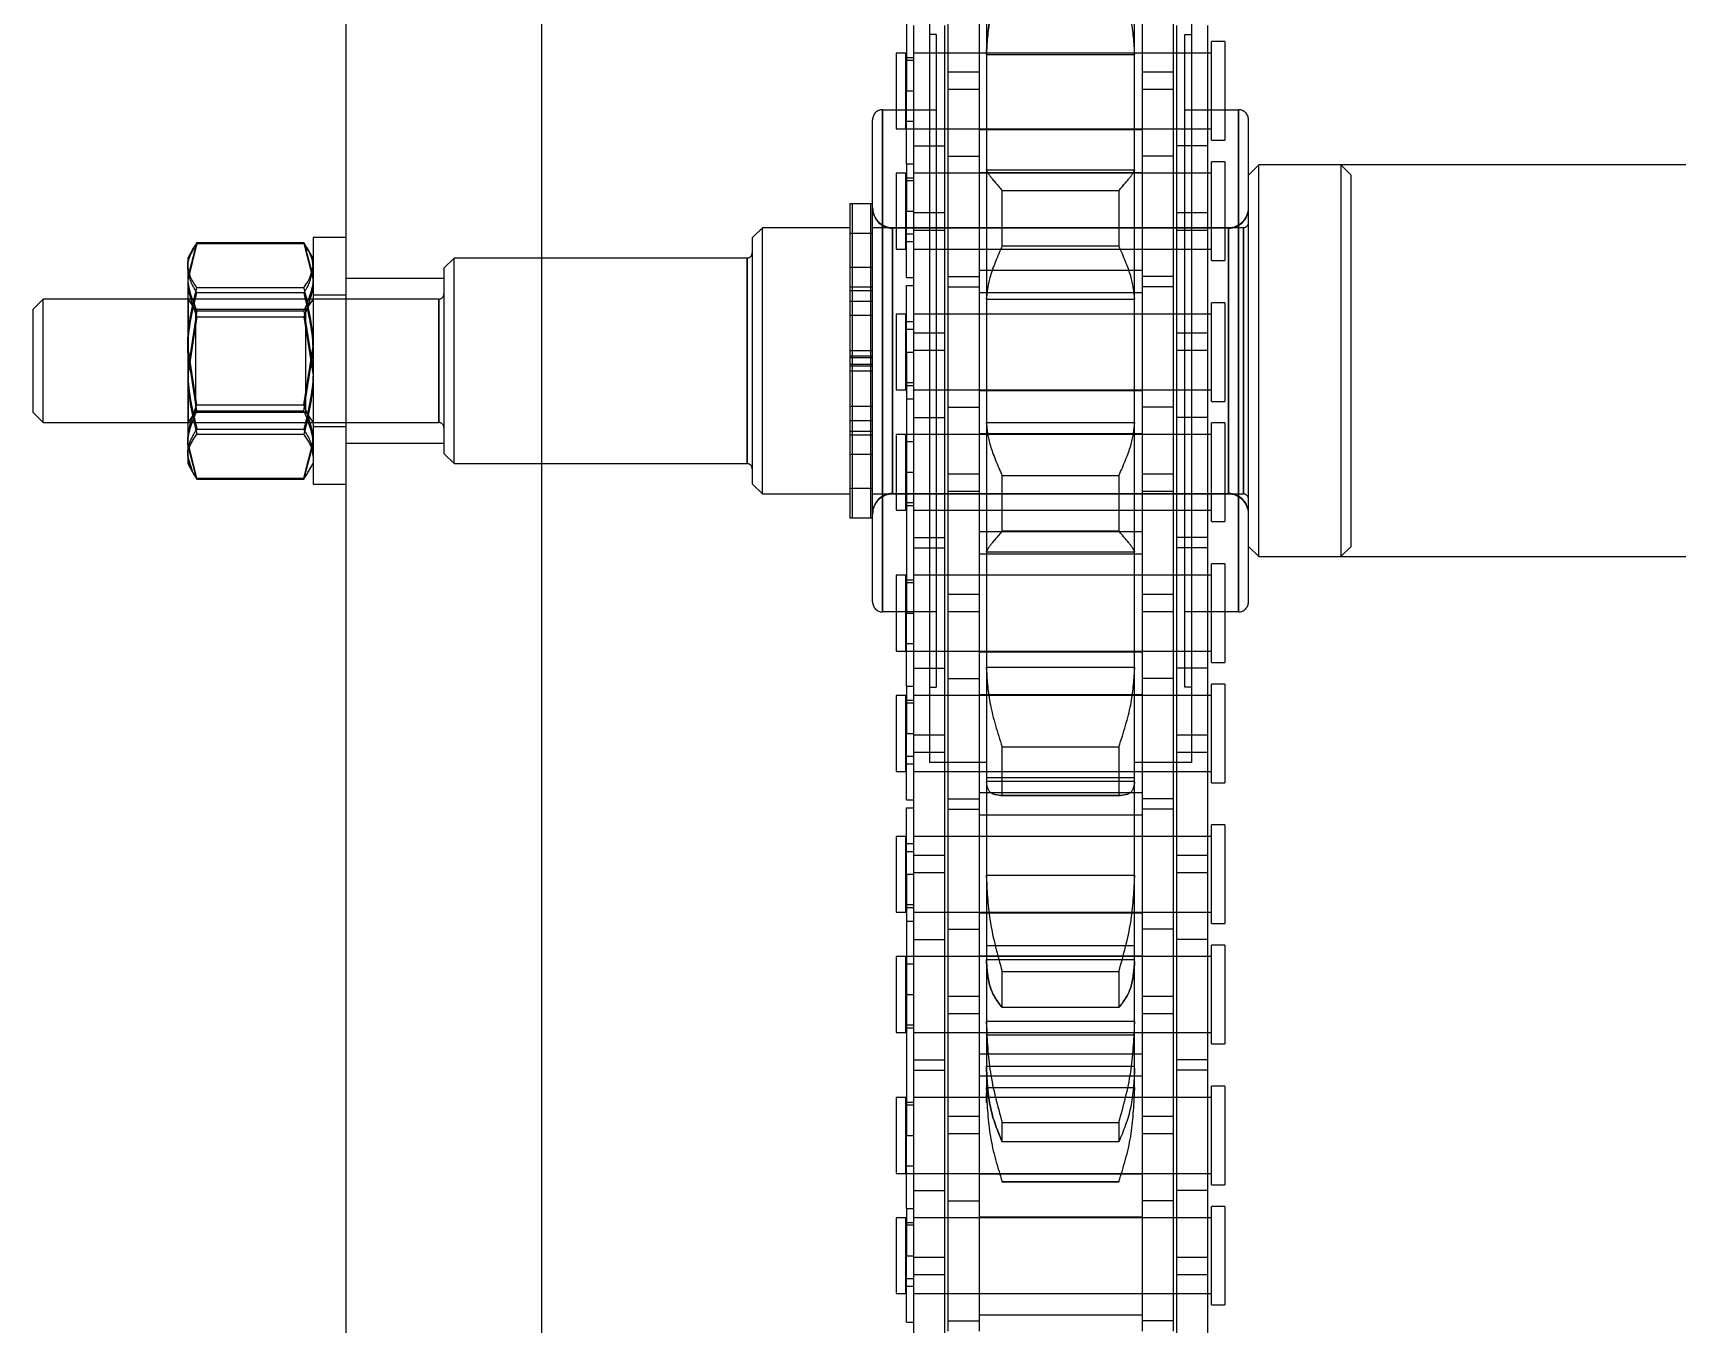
# Model space of a CAD drawing. Header units: metres. Extents: x 0 to 63075, y 0 to 44550.
# Drawn here: x 13942.1 to 14022.1, y 26055.2 to 26118 of the extents above; entities that cross this region are included whole.
import ezdxf

# ---------------------------------------------------------------- set-up
doc = ezdxf.new("R2010")
doc.units = ezdxf.units.M
doc.header["$LTSCALE"] = 75
doc.linetypes.add('HIDDEN2', pattern=[4.7625, 3.175, -1.5875])
for name, color, linetype in [('SDM', 7, 'Continuous'), ('SL4', 4, 'Continuous'), ('ST1', 7, 'HIDDEN2')]:
    doc.layers.add(name, color=color, linetype=linetype)

# ---------------------------------------------------------------- blocks, each defined once
blk = doc.blocks.new('A$Ca53c419a')
at = {"layer": 'SL4'}
for p, q in [((1669.75, 511), (1669.25, 510.5)), ((1669.25, 510.5), (1669.25, 503.465)), ((1669.25, 510.5), (1675.25, 510.5)), ((1674.75, 511), (1669.75, 511)), ((1675.25, 510.5), (1674.75, 511)), ((1675.25, 503.465), (1675.25, 510.5)), ((1666.536, 503.018), (1668.321, 503.465)), ((1667.25, 503.465), (1666.865, 503.243)), ((1668.321, 503.465), (1667.25, 503.465)), ((1672.964, 503.465), (1668.321, 503.465)), ((1670.107, 503.018), (1672.964, 503.465)), ((1676.893, 503.465), (1672.964, 503.465)), ((1677.25, 503.465), (1676.893, 503.465)), ((1677.635, 503.243), (1677.25, 503.465)), ((1666.499, 503.018), (1666.499, 497.812)), ((1666.536, 503.018), (1666.536, 497.812)), ((1670.107, 503.018), (1670.107, 497.812)), ((1675.821, 503.018), (1675.821, 497.812)), ((1677.964, 503.018), (1677.964, 497.812)), ((1678.001, 503.018), (1678.001, 497.812)), ((1666.536, 497.812), (1668.321, 497.365)), ((1670.107, 497.812), (1672.964, 497.365)), ((1677.619, 497.63), (1677.964, 497.812)), ((1666.25, 497.365), (1666.25, 495.765)), ((1678.25, 497.365), (1666.25, 497.365)), ((1666.865, 497.587), (1667.25, 497.365)), ((1677.25, 497.365), (1677.635, 497.587)), ((1678.25, 495.765), (1678.25, 497.365)), ((2334.737, 495.765), (1009.762, 495.765)), ((1009.762, 486.24), (2334.737, 486.24))]:
    blk.add_line(p, q, dxfattribs=at)
for points, knots in [([(1666.536, 503.018), (1666.625, 503.095), (1666.738, 503.191), (1666.855, 503.224), (1666.879, 503.231)], [0, 0, 0, 0, 0.793753, 1, 1, 1, 1]), ([(1668.321, 503.465), (1668.364, 503.465), (1668.967, 503.458), (1669.558, 503.23), (1670.107, 503.018)], [0, 0, 0, 0, 0.070201, 1, 1, 1, 1]), ([(1672.964, 503.465), (1673.032, 503.465), (1673.997, 503.458), (1674.942, 503.23), (1675.821, 503.018)], [0, 0, 0, 0, 0.070201, 1, 1, 1, 1]), ([(1675.821, 503.018), (1675.911, 503.086), (1676.261, 503.348), (1676.623, 503.415), (1676.893, 503.465)], [0, 0, 0, 0, 0.2575513, 1, 1, 1, 1]), ([(1676.893, 503.465), (1676.99, 503.458), (1677.353, 503.434), (1677.706, 503.194), (1677.964, 503.018)], [0, 0, 0, 0, 0.268634, 1, 1, 1, 1]), ([(1666.536, 497.812), (1666.625, 497.735), (1666.738, 497.639), (1666.855, 497.606), (1666.879, 497.599)], [0, 0, 0, 0, 0.793753, 1, 1, 1, 1]), ([(1668.321, 497.365), (1668.364, 497.365), (1668.967, 497.372), (1669.558, 497.6), (1670.107, 497.812)], [0, 0, 0, 0, 0.070201, 1, 1, 1, 1]), ([(1672.964, 497.365), (1673.032, 497.365), (1673.997, 497.372), (1674.942, 497.6), (1675.821, 497.812)], [0, 0, 0, 0, 0.070201, 1, 1, 1, 1]), ([(1675.821, 497.812), (1675.911, 497.744), (1676.261, 497.482), (1676.623, 497.415), (1676.893, 497.365)], [0, 0, 0, 0, 0.257551, 1, 1, 1, 1])]:
    blk.add_open_spline(points, degree=3, knots=knots, dxfattribs=at)
at = {"layer": 'ST1'}
for p, q in [((1666.499, 503.018), (1668.159, 503.465)), ((1666.865, 503.243), (1666.737, 503.169)), ((1666.879, 503.231), (1667.607, 503.465)), ((1669.25, 503.465), (1669.25, 491.25)), ((1669.25, 503.465), (1669.25, 503.44)), ((1675.25, 503.44), (1669.25, 503.44)), ((1669.25, 503.44), (1669.75, 503.089)), ((1669.818, 503.018), (1672.694, 503.465)), ((1674.393, 503.018), (1671.536, 503.465)), ((1674.682, 503.018), (1671.806, 503.465)), ((1674.75, 503.089), (1675.25, 503.44)), ((1675.25, 491.25), (1675.25, 503.465)), ((1675.25, 503.44), (1675.25, 503.465)), ((1677.964, 503.018), (1676.179, 503.465)), ((1678.001, 503.018), (1676.341, 503.465)), ((1677.763, 503.169), (1677.635, 503.243)), ((1668.679, 503.018), (1668.679, 497.812)), ((1668.931, 503.018), (1668.931, 497.812)), ((1674.75, 503.089), (1669.75, 503.089)), ((1669.75, 503.089), (1669.75, 497.715)), ((1669.818, 503.018), (1669.818, 497.812)), ((1674.393, 503.018), (1674.393, 497.812)), ((1674.682, 503.018), (1674.682, 497.812)), ((1674.75, 497.715), (1674.75, 503.089)), ((1675.569, 503.018), (1675.569, 497.812)), ((1666.499, 497.812), (1668.159, 497.365)), ((1666.499, 497.812), (1666.757, 497.653)), ((1666.737, 497.661), (1666.865, 497.587)), ((1669.75, 497.715), (1669.25, 497.365)), ((1669.75, 497.715), (1674.75, 497.715)), ((1669.818, 497.812), (1672.694, 497.365)), ((1674.393, 497.812), (1671.536, 497.365)), ((1674.682, 497.812), (1671.806, 497.365)), ((1675.25, 497.365), (1674.75, 497.715)), ((1677.964, 497.812), (1676.179, 497.365)), ((1678.001, 497.812), (1676.341, 497.365)), ((1677.635, 497.587), (1677.763, 497.661)), ((1669.05, 497.365), (1669.05, 495.765)), ((1675.45, 495.765), (1675.45, 497.365)), ((1668.25, 495.765), (1668.25, 491.003)), ((1676.25, 491.003), (1676.25, 495.765)), ((1675.25, 491.25), (1669.25, 491.25)), ((1669.25, 491.25), (1675.25, 491.25)), ((2334.737, 491.003), (1009.762, 491.003)), ((1667.75, 491), (1667.25, 490.5)), ((1667.25, 490.5), (1677.25, 490.5)), ((1667.25, 490.5), (1667.25, 476.25)), ((1676.75, 491), (1667.75, 491)), ((1677.25, 490.5), (1676.75, 491)), ((1677.25, 476.25), (1677.25, 490.5)), ((1009.762, 486.24), (2334.737, 486.24)), ((1666.275, 476), (1665.775, 475.5)), ((1678.225, 476), (1666.275, 476)), ((1667.25, 476.25), (1677.203, 476.25)), ((1677.25, 476.25), (1667.297, 476.25)), ((1678.725, 475.5), (1678.225, 476)), ((1665.775, 475.5), (1678.725, 475.5)), ((1665.775, 475.5), (1665.775, 471.245)), ((1678.725, 471.245), (1678.725, 475.5)), ((1679.893, 471.245), (1664.607, 471.245)), ((1664.607, 471.245), (1664.607, 470.245)), ((1666.05, 471.245), (1666.05, 470.145)), ((1666.05, 471.245), (1666.05, 470.245)), ((1667.703, 471.245), (1667.703, 470.245)), ((1668.654, 471.245), (1668.654, 470.245)), ((1668.829, 471.245), (1668.829, 470.245)), ((1669.346, 471.245), (1669.346, 470.245)), ((1670.05, 471.245), (1670.05, 470.245)), ((1671.75, 470.245), (1671.75, 471.245)), ((1672, 471.245), (1672, 470.245)), ((1672.089, 471.245), (1672.089, 470.245)), ((1672.411, 471.245), (1672.411, 470.245)), ((1672.5, 471.245), (1672.5, 470.245)), ((1672.75, 471.245), (1672.75, 470.245)), ((1674.45, 470.245), (1674.45, 471.245)), ((1675.154, 471.245), (1675.154, 470.245)), ((1675.671, 471.245), (1675.671, 470.245)), ((1675.846, 471.245), (1675.846, 470.245)), ((1676.797, 471.245), (1676.797, 470.245)), ((1678.45, 470.145), (1678.45, 471.245)), ((1678.45, 470.245), (1678.45, 471.245)), ((1679.893, 470.245), (1679.893, 471.245)), ((1679.893, 471.145), (1664.607, 471.145)), ((1667.703, 471.145), (1667.703, 470.145)), ((1668.654, 471.145), (1668.654, 470.145)), ((1668.829, 471.145), (1668.829, 470.145)), ((1669.346, 471.145), (1669.346, 470.145)), ((1675.154, 471.145), (1675.154, 470.145)), ((1675.671, 471.145), (1675.671, 470.145)), ((1675.846, 471.145), (1675.846, 470.145)), ((1676.797, 471.145), (1676.797, 470.145)), ((1660.035, 469.656), (1684.465, 469.656)), ((1660.035, 467.056), (1660.035, 469.656)), ((1684.465, 469.656), (1660.035, 469.656)), ((1660.035, 469.656), (1684.465, 469.656)), ((1684.465, 469.656), (1660.035, 469.656)), ((1660.524, 470.145), (1683.976, 470.145)), ((1679.893, 470.245), (1664.607, 470.245)), ((1664.607, 470.245), (1664.607, 470.145)), ((1665.775, 470.145), (1665.775, 452.105)), ((1670.05, 470.245), (1670.05, 470.145)), ((1671.75, 470.145), (1671.75, 470.245)), ((1672, 470.245), (1672, 470.145)), ((1672.089, 470.245), (1672.089, 470.145)), ((1672.411, 470.245), (1672.411, 470.145)), ((1672.5, 470.245), (1672.5, 470.145)), ((1672.75, 470.245), (1672.75, 470.145)), ((1674.45, 470.145), (1674.45, 470.245)), ((1678.725, 452.105), (1678.725, 470.145)), ((1679.893, 470.145), (1679.893, 470.245)), ((1684.465, 469.656), (1684.465, 467.056)), ((1630.573, 469), (1626.883, 469)), ((1626.883, 469), (1626.883, 468.526)), ((1630.573, 468.526), (1630.573, 469)), ((1636.421, 469), (1632.731, 469)), ((1632.731, 469), (1632.731, 468.526)), ((1636.421, 468.526), (1636.421, 469)), ((1643.273, 469), (1639.583, 469)), ((1639.583, 469), (1639.583, 468.526)), ((1643.273, 468.526), (1643.273, 469)), ((1649.121, 469), (1645.431, 469)), ((1645.431, 469), (1645.431, 468.526)), ((1649.121, 468.526), (1649.121, 469)), ((1655.973, 469), (1652.283, 469)), ((1652.283, 469), (1652.283, 468.526)), ((1655.973, 468.526), (1655.973, 469)), ((1661.821, 469), (1658.131, 469)), ((1658.131, 469), (1658.131, 468.526)), ((1661.821, 468.526), (1661.821, 469)), ((1668.673, 469), (1664.983, 469)), ((1664.983, 469), (1664.983, 468.526)), ((1665.775, 469.168), (1665.775, 452.832)), ((1678.7, 469.168), (1665.8, 469.168)), ((1665.8, 469.168), (1665.8, 452.832)), ((1665.8, 469.168), (1678.7, 469.168)), ((1678.7, 469.168), (1665.8, 469.168)), ((1665.8, 469.168), (1678.7, 469.168)), ((1668.673, 468.526), (1668.673, 469)), ((1674.521, 469), (1670.831, 469)), ((1670.831, 469), (1670.831, 468.526)), ((1674.521, 468.526), (1674.521, 469)), ((1681.373, 469), (1677.683, 469)), ((1677.683, 469), (1677.683, 468.526)), ((1678.7, 452.832), (1678.7, 469.168)), ((1678.725, 452.832), (1678.725, 469.168)), ((1681.373, 468.526), (1681.373, 469)), ((1687.221, 469), (1683.531, 469)), ((1683.531, 469), (1683.531, 468.526)), ((1687.221, 468.526), (1687.221, 469)), ((1627.796, 468.157), (1618.701, 468.157)), ((1625.498, 468.489), (1625.498, 468.157)), ((1625.498, 468.489), (1628.728, 468.489)), ((1626.883, 468.526), (1630.573, 468.526)), ((1626.883, 468.157), (1626.883, 466.637)), ((1626.883, 468.157), (1626.883, 453.659)), ((1627.252, 468.526), (1627.252, 468.157)), ((1627.621, 468.489), (1627.621, 468.157)), ((1628.656, 468.157), (1627.796, 468.157)), ((1627.796, 466.637), (1627.796, 468.157)), ((1637.751, 468.157), (1628.656, 468.157)), ((1628.656, 468.157), (1628.656, 466.637)), ((1628.728, 468.489), (1628.728, 468.157)), ((1631.024, 468.489), (1628.728, 468.489)), ((1630.204, 468.157), (1630.204, 468.526)), ((1630.347, 468.489), (1630.347, 468.157)), ((1630.573, 466.637), (1630.573, 468.157)), ((1630.573, 453.659), (1630.573, 468.157)), ((1631.024, 468.489), (1634.576, 468.489)), ((1631.024, 468.489), (1631.024, 468.157)), ((1631.903, 468.157), (1631.903, 466.637)), ((1632.731, 468.526), (1636.421, 468.526)), ((1632.731, 468.489), (1632.731, 466.637)), ((1632.731, 468.157), (1632.731, 453.659)), ((1633.1, 468.526), (1633.1, 468.157)), ((1634.576, 468.489), (1634.576, 468.157)), ((1647.276, 468.489), (1634.576, 468.489)), ((1636.052, 468.157), (1636.052, 468.526)), ((1636.195, 468.489), (1636.195, 468.157)), ((1636.421, 466.637), (1636.421, 468.157)), ((1636.421, 453.659), (1636.421, 468.157)), ((1637.751, 468.157), (1637.751, 466.637)), ((1644.101, 468.157), (1637.751, 468.157)), ((1638.253, 468.157), (1638.253, 466.637)), ((1639.583, 468.526), (1643.273, 468.526)), ((1639.583, 468.157), (1639.583, 466.637)), ((1639.583, 468.157), (1639.583, 453.659)), ((1639.809, 468.489), (1639.809, 468.157)), ((1639.952, 468.526), (1639.952, 468.157)), ((1641.428, 468.489), (1641.428, 468.157)), ((1642.904, 468.157), (1642.904, 468.526)), ((1643.273, 466.637), (1643.273, 468.489)), ((1643.273, 453.659), (1643.273, 468.157)), ((1644.101, 468.157), (1644.101, 466.637)), ((1653.196, 468.157), (1644.101, 468.157)), ((1644.98, 468.157), (1644.98, 468.489)), ((1645.431, 468.526), (1649.121, 468.526)), ((1645.431, 468.157), (1645.431, 466.637)), ((1645.431, 468.157), (1645.431, 453.659)), ((1645.657, 468.489), (1645.657, 468.157)), ((1645.8, 468.526), (1645.8, 468.157)), ((1647.276, 468.489), (1647.276, 468.157)), ((1647.276, 468.489), (1650.507, 468.489)), ((1647.348, 466.637), (1647.348, 468.157)), ((1648.208, 468.157), (1648.208, 466.637)), ((1648.383, 468.489), (1648.383, 468.157)), ((1648.752, 468.157), (1648.752, 468.526)), ((1649.121, 466.637), (1649.121, 468.157)), ((1649.121, 453.659), (1649.121, 468.157)), ((1650.507, 468.489), (1650.507, 468.157)), ((1650.897, 468.489), (1650.897, 468.157)), ((1650.897, 468.489), (1654.128, 468.489)), ((1652.283, 468.526), (1655.973, 468.526)), ((1652.283, 468.157), (1652.283, 466.637)), ((1652.283, 468.157), (1652.283, 453.659)), ((1652.652, 468.526), (1652.652, 468.157)), ((1653.021, 468.489), (1653.021, 468.157)), ((1654.056, 468.157), (1653.196, 468.157)), ((1653.196, 466.637), (1653.196, 468.157)), ((1663.151, 468.157), (1654.056, 468.157)), ((1654.056, 468.157), (1654.056, 466.637)), ((1654.128, 468.489), (1654.128, 468.157)), ((1656.424, 468.489), (1654.128, 468.489)), ((1655.604, 468.157), (1655.604, 468.526)), ((1655.747, 468.489), (1655.747, 468.157)), ((1655.973, 466.637), (1655.973, 468.157)), ((1655.973, 453.659), (1655.973, 468.157)), ((1656.424, 468.489), (1659.976, 468.489)), ((1656.424, 468.489), (1656.424, 468.157)), ((1657.303, 468.157), (1657.303, 466.637)), ((1658.131, 468.526), (1661.821, 468.526)), ((1658.131, 468.489), (1658.131, 466.637)), ((1658.131, 468.157), (1658.131, 453.659)), ((1658.5, 468.526), (1658.5, 468.157)), ((1659.976, 468.489), (1659.976, 468.157)), ((1672.676, 468.489), (1659.976, 468.489)), ((1661.452, 468.157), (1661.452, 468.526)), ((1661.595, 468.489), (1661.595, 468.157)), ((1661.821, 466.637), (1661.821, 468.157)), ((1661.821, 453.659), (1661.821, 468.157)), ((1663.151, 468.157), (1663.151, 466.637)), ((1669.501, 468.157), (1663.151, 468.157)), ((1663.653, 468.157), (1663.653, 466.637)), ((1664.983, 468.526), (1668.673, 468.526)), ((1664.983, 468.157), (1664.983, 466.637)), ((1664.983, 468.157), (1664.983, 453.659)), ((1665.209, 468.489), (1665.209, 468.157)), ((1665.352, 468.526), (1665.352, 468.157)), ((1666.828, 468.489), (1666.828, 468.157)), ((1668.304, 468.157), (1668.304, 468.526)), ((1668.673, 466.637), (1668.673, 468.489)), ((1668.673, 453.659), (1668.673, 468.157)), ((1669.501, 468.157), (1669.501, 466.637)), ((1678.596, 468.157), (1669.501, 468.157)), ((1670.38, 468.157), (1670.38, 468.489)), ((1670.831, 468.526), (1674.521, 468.526)), ((1670.831, 468.157), (1670.831, 466.637)), ((1670.831, 468.157), (1670.831, 453.659)), ((1671.057, 468.489), (1671.057, 468.157)), ((1671.2, 468.526), (1671.2, 468.157)), ((1672.676, 468.489), (1672.676, 468.157)), ((1672.676, 468.489), (1675.907, 468.489)), ((1672.748, 466.637), (1672.748, 468.157)), ((1673.608, 468.157), (1673.608, 466.637)), ((1673.783, 468.489), (1673.783, 468.157)), ((1674.152, 468.157), (1674.152, 468.526)), ((1674.521, 466.637), (1674.521, 468.157)), ((1674.521, 453.659), (1674.521, 468.157)), ((1675.907, 468.489), (1675.907, 468.157)), ((1676.297, 468.489), (1676.297, 468.157)), ((1676.297, 468.489), (1679.528, 468.489)), ((1677.683, 468.526), (1681.373, 468.526)), ((1677.683, 468.157), (1677.683, 466.637)), ((1677.683, 468.157), (1677.683, 453.659)), ((1678.052, 468.526), (1678.052, 468.157)), ((1678.421, 468.489), (1678.421, 468.157)), ((1679.456, 468.157), (1678.596, 468.157)), ((1678.596, 466.637), (1678.596, 468.157)), ((1688.551, 468.157), (1679.456, 468.157)), ((1679.456, 468.157), (1679.456, 466.637)), ((1679.528, 468.489), (1679.528, 468.157)), ((1681.824, 468.489), (1679.528, 468.489)), ((1681.004, 468.157), (1681.004, 468.526)), ((1681.147, 468.489), (1681.147, 468.157)), ((1681.373, 466.637), (1681.373, 468.157)), ((1681.373, 453.659), (1681.373, 468.157)), ((1681.824, 468.489), (1685.376, 468.489)), ((1681.824, 468.489), (1681.824, 468.157)), ((1682.703, 468.157), (1682.703, 466.637)), ((1683.531, 468.526), (1687.221, 468.526)), ((1683.531, 468.489), (1683.531, 466.637)), ((1683.531, 468.157), (1683.531, 453.659)), ((1683.9, 468.526), (1683.9, 468.157)), ((1685.376, 468.489), (1685.376, 468.157)), ((1698.076, 468.489), (1685.376, 468.489)), ((1686.852, 468.157), (1686.852, 468.526)), ((1686.995, 468.489), (1686.995, 468.157)), ((1687.221, 466.637), (1687.221, 468.157)), ((1687.221, 453.659), (1687.221, 468.157)), ((1691.794, 467.375), (1652.706, 467.375)), ((1652.706, 464.605), (1652.706, 467.375)), ((1656.37, 467.375), (1656.37, 467.056)), ((1688.129, 467.056), (1688.129, 467.375)), ((1627.796, 466.637), (1618.701, 466.637)), ((1631.401, 466.485), (1625.051, 466.485)), ((1625.553, 466.485), (1625.553, 464.965)), ((1626.883, 466.485), (1626.883, 464.965)), ((1628.656, 466.637), (1627.796, 466.637)), ((1637.751, 466.637), (1628.656, 466.637)), ((1630.573, 464.965), (1630.573, 466.485)), ((1631.401, 466.485), (1631.401, 464.965)), ((1640.496, 466.485), (1631.401, 466.485)), ((1632.731, 466.485), (1632.731, 464.965)), ((1634.648, 464.965), (1634.648, 466.485)), ((1635.508, 466.485), (1635.508, 464.965)), ((1636.421, 464.965), (1636.421, 466.485)), ((1644.101, 466.637), (1637.751, 466.637)), ((1639.583, 466.485), (1639.583, 464.965)), ((1641.356, 466.485), (1640.496, 466.485)), ((1640.496, 464.965), (1640.496, 466.485)), ((1650.451, 466.485), (1641.356, 466.485)), ((1641.356, 466.485), (1641.356, 464.965)), ((1643.273, 464.965), (1643.273, 466.485)), ((1653.196, 466.637), (1644.101, 466.637)), ((1644.603, 466.485), (1644.603, 464.965)), ((1645.431, 466.485), (1645.431, 464.965)), ((1649.121, 464.965), (1649.121, 466.485)), ((1650.451, 466.485), (1650.451, 464.965)), ((1656.801, 466.485), (1650.451, 466.485)), ((1650.953, 466.485), (1650.953, 464.965)), ((1652.283, 466.485), (1652.283, 464.965)), ((1654.056, 466.637), (1653.196, 466.637)), ((1663.151, 466.637), (1654.056, 466.637)), ((1655.973, 464.965), (1655.973, 466.485)), ((1688.129, 467.056), (1656.37, 467.056)), ((1656.801, 466.485), (1656.801, 464.965)), ((1665.896, 466.485), (1656.801, 466.485)), ((1658.131, 466.485), (1658.131, 464.965)), ((1660.048, 464.965), (1660.048, 466.485)), ((1660.908, 466.485), (1660.908, 464.965)), ((1661.821, 464.965), (1661.821, 466.485)), ((1669.501, 466.637), (1663.151, 466.637)), ((1664.983, 466.485), (1664.983, 464.965)), ((1666.756, 466.485), (1665.896, 466.485)), ((1665.896, 464.965), (1665.896, 466.485)), ((1675.851, 466.485), (1666.756, 466.485)), ((1666.756, 466.485), (1666.756, 464.965)), ((1668.673, 464.965), (1668.673, 466.485)), ((1678.596, 466.637), (1669.501, 466.637)), ((1670.003, 466.485), (1670.003, 464.965)), ((1670.831, 466.485), (1670.831, 464.965)), ((1674.521, 464.965), (1674.521, 466.485)), ((1675.851, 466.485), (1675.851, 464.965)), ((1682.201, 466.485), (1675.851, 466.485)), ((1676.353, 466.485), (1676.353, 464.965)), ((1677.683, 466.485), (1677.683, 464.965)), ((1679.456, 466.637), (1678.596, 466.637)), ((1688.551, 466.637), (1679.456, 466.637)), ((1681.373, 464.965), (1681.373, 466.485)), ((1682.201, 466.485), (1682.201, 464.965)), ((1691.296, 466.485), (1682.201, 466.485)), ((1683.531, 466.485), (1683.531, 464.965)), ((1685.448, 464.965), (1685.448, 466.485)), ((1686.308, 466.485), (1686.308, 464.965)), ((1687.221, 464.965), (1687.221, 466.485)), ((1631.401, 464.965), (1625.051, 464.965)), ((1625.836, 457.035), (1625.836, 464.965)), ((1626.883, 464.965), (1626.883, 457.035)), ((1630.573, 457.035), (1630.573, 464.965)), ((1630.616, 464.965), (1630.616, 457.035)), ((1640.496, 464.965), (1631.401, 464.965)), ((1632.688, 457.035), (1632.688, 464.965)), ((1632.731, 464.965), (1632.731, 457.035)), ((1636.421, 457.035), (1636.421, 464.965)), ((1637.468, 464.965), (1637.468, 457.035)), ((1638.536, 457.035), (1638.536, 464.965)), ((1639.583, 464.965), (1639.583, 457.035)), ((1641.356, 464.965), (1640.496, 464.965)), ((1650.451, 464.965), (1641.356, 464.965)), ((1643.273, 457.035), (1643.273, 464.965)), ((1643.316, 464.965), (1643.316, 457.035)), ((1645.388, 457.035), (1645.388, 464.965)), ((1645.431, 464.965), (1645.431, 457.035)), ((1649.121, 457.035), (1649.121, 464.965)), ((1650.168, 464.965), (1650.168, 457.035)), ((1656.801, 464.965), (1650.451, 464.965)), ((1651.236, 457.035), (1651.236, 464.965)), ((1652.283, 464.965), (1652.283, 457.035)), ((1655.973, 457.035), (1655.973, 464.965)), ((1656.016, 464.965), (1656.016, 457.035)), ((1665.896, 464.965), (1656.801, 464.965)), ((1658.088, 457.035), (1658.088, 464.965)), ((1658.131, 464.965), (1658.131, 457.035)), ((1661.821, 457.035), (1661.821, 464.965)), ((1662.868, 464.965), (1662.868, 457.035)), ((1663.936, 457.035), (1663.936, 464.965)), ((1664.983, 464.965), (1664.983, 457.035)), ((1666.756, 464.965), (1665.896, 464.965)), ((1675.851, 464.965), (1666.756, 464.965)), ((1668.673, 457.035), (1668.673, 464.965)), ((1668.716, 464.965), (1668.716, 457.035)), ((1670.788, 457.035), (1670.788, 464.965)), ((1670.831, 464.965), (1670.831, 457.035)), ((1674.521, 457.035), (1674.521, 464.965)), ((1675.568, 464.965), (1675.568, 457.035)), ((1682.201, 464.965), (1675.851, 464.965)), ((1676.636, 457.035), (1676.636, 464.965)), ((1677.683, 464.965), (1677.683, 457.035)), ((1681.373, 457.035), (1681.373, 464.965)), ((1681.416, 464.965), (1681.416, 457.035)), ((1691.296, 464.965), (1682.201, 464.965)), ((1683.488, 457.035), (1683.488, 464.965)), ((1683.531, 464.965), (1683.531, 457.035)), ((1687.221, 457.035), (1687.221, 464.965)), ((1636.163, 464.596), (1636.643, 464.605)), ((1636.783, 464.605), (1636.643, 464.605)), ((1636.91, 464.605), (1636.783, 464.605)), ((1636.783, 464.605), (1636.91, 464.605)), ((1636.91, 464.605), (1636.783, 464.605)), ((1636.91, 464.605), (1636.91, 457.395)), ((1637.84, 464.605), (1636.91, 464.605)), ((1640.005, 464.605), (1637.84, 464.605)), ((1637.949, 464.605), (1637.84, 464.605)), ((1637.84, 464.605), (1637.949, 464.605)), ((1637.949, 464.605), (1637.949, 457.395)), ((1639.447, 457.395), (1639.447, 464.605)), ((1640.133, 464.605), (1640.005, 464.605)), ((1640.005, 464.605), (1640.133, 464.605)), ((1640.133, 464.605), (1640.005, 464.605)), ((1640.133, 464.605), (1640.133, 457.395)), ((1643.047, 464.605), (1640.133, 464.605)), ((1647.115, 464.605), (1643.047, 464.605)), ((1643.125, 464.605), (1643.047, 464.605)), ((1643.047, 464.605), (1643.125, 464.605)), ((1643.125, 464.605), (1643.125, 457.395)), ((1643.794, 457.395), (1643.794, 464.605)), ((1647.231, 464.605), (1647.115, 464.605)), ((1647.115, 464.605), (1647.231, 464.605)), ((1647.231, 464.605), (1647.115, 464.605)), ((1647.231, 464.605), (1647.231, 457.395)), ((1651.776, 464.605), (1647.231, 464.605)), ((1657.258, 464.605), (1651.776, 464.605)), ((1651.814, 464.605), (1651.814, 457.395)), ((1651.964, 457.395), (1651.964, 464.605)), ((1657.346, 464.605), (1657.258, 464.605)), ((1657.258, 464.605), (1657.346, 464.605)), ((1657.346, 464.605), (1657.346, 457.395)), ((1662.968, 464.605), (1657.346, 464.605)), ((1662.968, 464.605), (1662.968, 457.395)), ((1662.974, 464.605), (1662.968, 464.605)), ((1662.968, 464.605), (1662.974, 464.605)), ((1669.208, 464.605), (1662.974, 464.605)), ((1669.258, 464.605), (1669.208, 464.605)), ((1669.208, 464.605), (1669.258, 464.605)), ((1669.258, 464.605), (1669.258, 457.395)), ((1675.242, 464.605), (1669.258, 464.605)), ((1675.242, 464.605), (1675.242, 457.395)), ((1675.292, 464.605), (1675.242, 464.605)), ((1675.242, 464.605), (1675.292, 464.605)), ((1681.526, 464.605), (1675.292, 464.605)), ((1681.532, 464.605), (1681.526, 464.605)), ((1681.526, 464.605), (1681.532, 464.605)), ((1681.532, 464.605), (1681.532, 457.395)), ((1687.154, 464.605), (1681.532, 464.605)), ((1687.154, 464.605), (1687.154, 457.395)), ((1687.242, 464.605), (1687.154, 464.605)), ((1687.154, 464.605), (1687.242, 464.605)), ((1692.724, 464.605), (1687.242, 464.605)), ((1632.31, 463.843), (1632.334, 463.843)), ((1632.31, 458.157), (1632.31, 463.843)), ((1632.334, 463.843), (1632.334, 458.157)), ((1634.272, 463.843), (1635.21, 463.843)), ((1634.272, 458.157), (1634.272, 463.843)), ((1635.21, 463.843), (1635.21, 458.157)), ((1640.791, 463.843), (1642.554, 463.843)), ((1640.791, 458.157), (1640.791, 463.843)), ((1642.554, 463.843), (1642.554, 458.157)), ((1651.102, 463.901), (1651.102, 463.9)), ((1651.102, 463.9), (1651.102, 458.1)), ((1651.104, 463.843), (1653.48, 463.843)), ((1651.104, 458.157), (1651.104, 463.843)), ((1653.48, 463.843), (1653.48, 458.157)), ((1663.968, 463.843), (1666.669, 463.843)), ((1663.968, 458.157), (1663.968, 463.843)), ((1666.669, 463.843), (1666.669, 458.157)), ((1677.831, 458.157), (1677.831, 463.843)), ((1677.831, 463.843), (1680.532, 463.843)), ((1680.532, 463.843), (1680.532, 458.157)), ((1632.334, 458.157), (1632.31, 458.157)), ((1635.21, 458.157), (1634.272, 458.157)), ((1642.554, 458.157), (1640.791, 458.157)), ((1651.102, 458.1), (1651.102, 458.099)), ((1653.48, 458.157), (1651.104, 458.157)), ((1666.669, 458.157), (1663.968, 458.157)), ((1680.532, 458.157), (1677.831, 458.157)), ((1631.401, 457.035), (1625.051, 457.035)), ((1625.553, 455.515), (1625.553, 457.035)), ((1626.883, 457.035), (1626.883, 455.515)), ((1630.573, 455.515), (1630.573, 457.035)), ((1631.401, 455.515), (1631.401, 457.035)), ((1640.496, 457.035), (1631.401, 457.035)), ((1632.731, 457.035), (1632.731, 455.515)), ((1634.648, 455.515), (1634.648, 457.035)), ((1635.508, 457.035), (1635.508, 455.515)), ((1636.421, 455.515), (1636.421, 457.035)), ((1636.643, 457.395), (1636.783, 457.395)), ((1636.783, 457.395), (1636.91, 457.395)), ((1636.91, 457.395), (1636.783, 457.395)), ((1636.783, 457.395), (1636.91, 457.395)), ((1636.91, 457.395), (1637.84, 457.395)), ((1637.84, 457.395), (1640.005, 457.395)), ((1637.84, 457.395), (1637.949, 457.395)), ((1639.583, 457.035), (1639.583, 455.515)), ((1640.005, 457.395), (1640.133, 457.395)), ((1640.133, 457.395), (1640.005, 457.395)), ((1640.005, 457.395), (1640.133, 457.395)), ((1640.133, 457.395), (1643.047, 457.395)), ((1641.356, 457.035), (1640.496, 457.035)), ((1640.496, 455.515), (1640.496, 457.035)), ((1650.451, 457.035), (1641.356, 457.035)), ((1641.356, 457.035), (1641.356, 455.515)), ((1643.047, 457.395), (1647.115, 457.395)), ((1643.047, 457.395), (1643.125, 457.395)), ((1643.273, 455.515), (1643.273, 457.035)), ((1644.603, 455.515), (1644.603, 457.035)), ((1645.431, 457.035), (1645.431, 455.515)), ((1647.115, 457.395), (1647.231, 457.395)), ((1647.231, 457.395), (1647.115, 457.395)), ((1647.115, 457.395), (1647.231, 457.395)), ((1647.231, 457.395), (1651.776, 457.395)), ((1649.121, 455.515), (1649.121, 457.035)), ((1650.451, 455.515), (1650.451, 457.035)), ((1656.801, 457.035), (1650.451, 457.035)), ((1650.953, 455.515), (1650.953, 457.035)), ((1651.776, 457.395), (1657.258, 457.395)), ((1652.283, 457.035), (1652.283, 455.515)), ((1652.706, 454.625), (1652.706, 457.395)), ((1655.973, 455.515), (1655.973, 457.035)), ((1656.801, 455.515), (1656.801, 457.035)), ((1665.896, 457.035), (1656.801, 457.035)), ((1657.258, 457.395), (1657.346, 457.395)), ((1657.346, 457.395), (1657.258, 457.395)), ((1657.346, 457.395), (1662.968, 457.395)), ((1658.131, 457.035), (1658.131, 455.515)), ((1660.048, 455.515), (1660.048, 457.035)), ((1660.908, 457.035), (1660.908, 455.515)), ((1661.821, 455.515), (1661.821, 457.035)), ((1662.968, 457.395), (1662.974, 457.395)), ((1662.974, 457.395), (1662.968, 457.395)), ((1662.974, 457.395), (1669.208, 457.395)), ((1664.983, 457.035), (1664.983, 455.515)), ((1666.756, 457.035), (1665.896, 457.035)), ((1665.896, 455.515), (1665.896, 457.035)), ((1675.851, 457.035), (1666.756, 457.035)), ((1666.756, 457.035), (1666.756, 455.515)), ((1668.673, 455.515), (1668.673, 457.035)), ((1669.208, 457.395), (1669.258, 457.395)), ((1669.258, 457.395), (1669.208, 457.395)), ((1669.258, 457.395), (1675.242, 457.395)), ((1670.003, 455.515), (1670.003, 457.035)), ((1670.831, 457.035), (1670.831, 455.515)), ((1674.521, 455.515), (1674.521, 457.035)), ((1675.242, 457.395), (1675.292, 457.395)), ((1675.292, 457.395), (1675.242, 457.395)), ((1675.292, 457.395), (1681.526, 457.395)), ((1675.851, 455.515), (1675.851, 457.035)), ((1682.201, 457.035), (1675.851, 457.035)), ((1676.353, 455.515), (1676.353, 457.035)), ((1677.683, 457.035), (1677.683, 455.515)), ((1681.373, 455.515), (1681.373, 457.035)), ((1681.526, 457.395), (1681.532, 457.395)), ((1681.532, 457.395), (1681.526, 457.395)), ((1681.532, 457.395), (1687.154, 457.395)), ((1682.201, 455.515), (1682.201, 457.035)), ((1691.296, 457.035), (1682.201, 457.035)), ((1683.531, 457.035), (1683.531, 455.515)), ((1685.448, 455.515), (1685.448, 457.035)), ((1686.308, 457.035), (1686.308, 455.515)), ((1687.154, 457.395), (1687.242, 457.395)), ((1687.242, 457.395), (1687.154, 457.395)), ((1687.221, 455.515), (1687.221, 457.035)), ((1687.242, 457.395), (1692.724, 457.395)), ((1627.796, 455.363), (1618.701, 455.363)), ((1631.401, 455.515), (1625.051, 455.515)), ((1626.883, 455.363), (1626.883, 453.843)), ((1628.656, 455.363), (1627.796, 455.363)), ((1627.796, 453.843), (1627.796, 455.363)), ((1637.751, 455.363), (1628.656, 455.363)), ((1628.656, 455.363), (1628.656, 453.843)), ((1630.573, 453.843), (1630.573, 455.363)), ((1640.496, 455.515), (1631.401, 455.515)), ((1631.903, 453.843), (1631.903, 455.363)), ((1632.731, 455.363), (1632.731, 453.843)), ((1636.421, 453.843), (1636.421, 455.363)), ((1637.751, 453.843), (1637.751, 455.363)), ((1644.101, 455.363), (1637.751, 455.363)), ((1638.253, 453.843), (1638.253, 455.363)), ((1639.583, 455.363), (1639.583, 453.843)), ((1641.356, 455.515), (1640.496, 455.515)), ((1650.451, 455.515), (1641.356, 455.515)), ((1643.273, 453.843), (1643.273, 455.363)), ((1644.101, 453.843), (1644.101, 455.363)), ((1653.196, 455.363), (1644.101, 455.363)), ((1645.431, 455.363), (1645.431, 453.843)), ((1647.348, 453.843), (1647.348, 455.363)), ((1648.208, 455.363), (1648.208, 453.843)), ((1649.121, 453.843), (1649.121, 455.363)), ((1656.801, 455.515), (1650.451, 455.515)), ((1652.283, 455.363), (1652.283, 453.843)), ((1654.056, 455.363), (1653.196, 455.363)), ((1653.196, 453.843), (1653.196, 455.363)), ((1663.151, 455.363), (1654.056, 455.363)), ((1654.056, 455.363), (1654.056, 453.843)), ((1655.973, 453.843), (1655.973, 455.363)), ((1665.896, 455.515), (1656.801, 455.515)), ((1657.303, 453.843), (1657.303, 455.363)), ((1658.131, 455.363), (1658.131, 453.843)), ((1661.821, 453.843), (1661.821, 455.363)), ((1663.151, 453.843), (1663.151, 455.363)), ((1669.501, 455.363), (1663.151, 455.363)), ((1663.653, 453.843), (1663.653, 455.363)), ((1664.983, 455.363), (1664.983, 453.843)), ((1666.756, 455.515), (1665.896, 455.515)), ((1675.851, 455.515), (1666.756, 455.515)), ((1668.673, 453.843), (1668.673, 455.363)), ((1669.501, 453.843), (1669.501, 455.363)), ((1678.596, 455.363), (1669.501, 455.363)), ((1670.831, 455.363), (1670.831, 453.843)), ((1672.748, 453.843), (1672.748, 455.363)), ((1673.608, 455.363), (1673.608, 453.843)), ((1674.521, 453.843), (1674.521, 455.363)), ((1682.201, 455.515), (1675.851, 455.515)), ((1677.683, 455.363), (1677.683, 453.843)), ((1679.456, 455.363), (1678.596, 455.363)), ((1678.596, 453.843), (1678.596, 455.363)), ((1688.551, 455.363), (1679.456, 455.363)), ((1679.456, 455.363), (1679.456, 453.843)), ((1681.373, 453.843), (1681.373, 455.363)), ((1691.296, 455.515), (1682.201, 455.515)), ((1682.703, 453.843), (1682.703, 455.363)), ((1683.531, 455.363), (1683.531, 453.843)), ((1687.221, 453.843), (1687.221, 455.363)), ((1691.794, 454.625), (1652.706, 454.625)), ((1656.37, 454.625), (1656.37, 454.944)), ((1656.37, 454.944), (1688.129, 454.944)), ((1660.035, 452.344), (1660.035, 454.944)), ((1684.465, 454.944), (1684.465, 452.344)), ((1688.129, 454.944), (1688.129, 454.625)), ((1627.796, 453.843), (1618.701, 453.843)), ((1626.33, 453.659), (1631.127, 453.659)), ((1626.33, 453.659), (1626.33, 453)), ((1628.656, 453.843), (1627.796, 453.843)), ((1637.751, 453.843), (1628.656, 453.843)), ((1631.127, 453), (1631.127, 453.659)), ((1632.178, 453.659), (1636.975, 453.659)), ((1632.178, 453.659), (1632.178, 453)), ((1636.975, 453), (1636.975, 453.659)), ((1644.101, 453.843), (1637.751, 453.843)), ((1639.03, 453.659), (1643.827, 453.659)), ((1639.03, 453.659), (1639.03, 453)), ((1643.827, 453), (1643.827, 453.659)), ((1653.196, 453.843), (1644.101, 453.843)), ((1644.878, 453.659), (1649.675, 453.659)), ((1644.878, 453.659), (1644.878, 453)), ((1649.675, 453), (1649.675, 453.659)), ((1651.73, 453.659), (1656.527, 453.659)), ((1651.73, 453.659), (1651.73, 453)), ((1654.056, 453.843), (1653.196, 453.843)), ((1663.151, 453.843), (1654.056, 453.843)), ((1656.527, 453), (1656.527, 453.659)), ((1657.578, 453.659), (1662.375, 453.659)), ((1657.578, 453.659), (1657.578, 453)), ((1662.375, 453), (1662.375, 453.659)), ((1669.501, 453.843), (1663.151, 453.843)), ((1664.43, 453.659), (1669.227, 453.659)), ((1664.43, 453.659), (1664.43, 453)), ((1669.227, 453), (1669.227, 453.659)), ((1678.596, 453.843), (1669.501, 453.843)), ((1670.278, 453.659), (1675.075, 453.659)), ((1670.278, 453.659), (1670.278, 453)), ((1675.075, 453), (1675.075, 453.659)), ((1677.13, 453.659), (1681.927, 453.659)), ((1677.13, 453.659), (1677.13, 453)), ((1679.456, 453.843), (1678.596, 453.843)), ((1688.551, 453.843), (1679.456, 453.843)), ((1681.927, 453), (1681.927, 453.659)), ((1682.978, 453.659), (1687.775, 453.659)), ((1682.978, 453.659), (1682.978, 453)), ((1687.775, 453), (1687.775, 453.659)), ((1631.127, 453), (1626.33, 453)), ((1636.975, 453), (1632.178, 453)), ((1643.827, 453), (1639.03, 453)), ((1649.675, 453), (1644.878, 453)), ((1656.527, 453), (1651.73, 453)), ((1662.375, 453), (1657.578, 453)), ((1669.227, 453), (1664.43, 453)), ((1678.7, 452.832), (1665.8, 452.832)), ((1665.8, 452.832), (1678.7, 452.832)), ((1678.7, 452.832), (1665.8, 452.832)), ((1665.8, 452.832), (1678.7, 452.832)), ((1675.075, 453), (1670.278, 453)), ((1681.927, 453), (1677.13, 453)), ((1687.775, 453), (1682.978, 453)), ((1660.035, 452.344), (1684.465, 452.344)), ((1684.465, 452.344), (1660.035, 452.344)), ((1660.035, 452.344), (1684.465, 452.344)), ((1684.465, 452.344), (1660.035, 452.344)), ((1678.725, 452.105), (1665.775, 452.105)), ((1665.775, 452.105), (1678.725, 452.105)), ((1660.524, 451.855), (1683.976, 451.855)), ((1663.225, 451.855), (1662.725, 451.355)), ((1662.725, 451.355), (1681.775, 451.355)), ((1662.725, 451.355), (1662.725, 447.355)), ((1681.775, 451.355), (1681.275, 451.855)), ((1681.775, 447.355), (1681.775, 451.355)), ((1681.775, 447.355), (1662.725, 447.355)), ((1662.725, 447.355), (1663.225, 446.855)), ((1662.725, 447.355), (1662.725, 420.765)), ((1681.275, 446.855), (1681.775, 447.355)), ((1681.775, 420.765), (1681.775, 447.355)), ((1663.225, 446.855), (1681.275, 446.855))]:
    blk.add_line(p, q, dxfattribs=at)
for centre, radius, start, end in [((1669, 491.25), 0.25, 270, 0), ((1675.5, 491.25), 0.25, 180, 270), ((1667, 476.25), 0.25, 270, 0), ((1677.5, 476.25), 0.25, 180, 270), ((1660.524, 469.656), 0.489, 90, 180), ((1664.798, 469.168), 0.977, 0, 90), ((1664.824, 469.17), 0.975, 359.89099, 89.89057), ((1679.676, 469.17), 0.975, 90.10943, 180.10901), ((1679.702, 469.168), 0.977, 90, 180), ((1683.976, 469.656), 0.489, 0, 90), ((1664.798, 452.832), 0.977, 270, 0), ((1664.824, 452.83), 0.975, 270.10943, 0.10901), ((1679.676, 452.83), 0.975, 179.89099, 269.89057), ((1679.702, 452.832), 0.977, 180, 270), ((1660.524, 452.344), 0.489, 180, 270), ((1665.525, 452.105), 0.25, 270, 0), ((1678.975, 452.105), 0.25, 180, 270), ((1683.976, 452.344), 0.489, 270, 0)]:
    blk.add_arc(centre, radius, start, end, dxfattribs=at)
for points, knots in [([(1666.499, 503.018), (1666.601, 503.086), (1666.998, 503.348), (1667.409, 503.415), (1667.715, 503.465)], [0, 0, 0, 0, 0.257551, 1, 1, 1, 1]), ([(1667.607, 503.465), (1667.705, 503.458), (1668.067, 503.434), (1668.42, 503.194), (1668.679, 503.018)], [0, 0, 0, 0, 0.268634, 1, 1, 1, 1]), ([(1667.715, 503.465), (1667.826, 503.458), (1668.237, 503.434), (1668.638, 503.194), (1668.931, 503.018)], [0, 0, 0, 0, 0.268634, 1, 1, 1, 1]), ([(1668.159, 503.465), (1668.198, 503.465), (1668.759, 503.458), (1669.308, 503.23), (1669.818, 503.018)], [0, 0, 0, 0, 0.070201, 1, 1, 1, 1]), ([(1671.536, 503.465), (1671.468, 503.465), (1670.503, 503.458), (1669.558, 503.23), (1668.679, 503.018)], [0, 0, 0, 0, 0.070201, 1, 1, 1, 1]), ([(1671.806, 503.465), (1671.738, 503.465), (1670.767, 503.458), (1669.816, 503.23), (1668.931, 503.018)], [0, 0, 0, 0, 0.070201, 1, 1, 1, 1]), ([(1672.694, 503.465), (1672.762, 503.465), (1673.733, 503.458), (1674.684, 503.23), (1675.569, 503.018)], [0, 0, 0, 0, 0.070201, 1, 1, 1, 1]), ([(1676.179, 503.465), (1676.136, 503.465), (1675.533, 503.458), (1674.942, 503.23), (1674.393, 503.018)], [0, 0, 0, 0, 0.070201, 1, 1, 1, 1]), ([(1676.341, 503.465), (1676.302, 503.465), (1675.741, 503.458), (1675.192, 503.23), (1674.682, 503.018)], [0, 0, 0, 0, 0.070201, 1, 1, 1, 1]), ([(1675.569, 503.018), (1675.671, 503.086), (1676.068, 503.348), (1676.479, 503.415), (1676.785, 503.465)], [0, 0, 0, 0, 0.257551, 1, 1, 1, 1]), ([(1676.785, 503.465), (1676.896, 503.46), (1677.22, 503.444), (1677.535, 503.26), (1677.743, 503.138)], [0, 0, 0, 0, 0.3411733, 1, 1, 1, 1]), ([(1667.607, 497.365), (1667.705, 497.372), (1668.067, 497.396), (1668.42, 497.636), (1668.679, 497.812)], [0, 0, 0, 0, 0.268634, 1, 1, 1, 1]), ([(1667.715, 497.365), (1667.826, 497.372), (1668.237, 497.396), (1668.638, 497.636), (1668.931, 497.812)], [0, 0, 0, 0, 0.268634, 1, 1, 1, 1]), ([(1668.159, 497.365), (1668.198, 497.365), (1668.759, 497.372), (1669.308, 497.6), (1669.818, 497.812)], [0, 0, 0, 0, 0.070201, 1, 1, 1, 1]), ([(1671.536, 497.365), (1671.468, 497.365), (1670.503, 497.372), (1669.558, 497.6), (1668.679, 497.812)], [0, 0, 0, 0, 0.070201, 1, 1, 1, 1]), ([(1671.806, 497.365), (1671.738, 497.365), (1670.767, 497.372), (1669.816, 497.6), (1668.931, 497.812)], [0, 0, 0, 0, 0.070201, 1, 1, 1, 1]), ([(1672.694, 497.365), (1672.762, 497.365), (1673.733, 497.372), (1674.684, 497.6), (1675.569, 497.812)], [0, 0, 0, 0, 0.070201, 1, 1, 1, 1]), ([(1676.179, 497.365), (1676.136, 497.365), (1675.533, 497.372), (1674.942, 497.6), (1674.393, 497.812)], [0, 0, 0, 0, 0.070201, 1, 1, 1, 1]), ([(1676.341, 497.365), (1676.302, 497.365), (1675.741, 497.372), (1675.192, 497.6), (1674.682, 497.812)], [0, 0, 0, 0, 0.070201, 1, 1, 1, 1]), ([(1675.569, 497.812), (1675.671, 497.744), (1676.068, 497.482), (1676.479, 497.415), (1676.785, 497.365)], [0, 0, 0, 0, 0.257551, 1, 1, 1, 1]), ([(1676.785, 497.365), (1676.895, 497.372), (1677.307, 497.396), (1677.708, 497.636), (1678.001, 497.812)], [0, 0, 0, 0, 0.268634, 1, 1, 1, 1]), ([(1636.783, 464.605), (1636.018, 464.57), (1634.437, 464.496), (1633.049, 464.065), (1632.334, 463.843)], [0, 0, 0, 0, 0.484725, 1, 1, 1, 1]), ([(1634.272, 463.843), (1634.81, 464.065), (1635.855, 464.496), (1637.192, 464.57), (1637.84, 464.605)], [0, 0, 0, 0, 0.515264, 1, 1, 1, 1]), ([(1637.84, 464.605), (1637.192, 464.57), (1635.855, 464.496), (1634.81, 464.065), (1634.272, 463.843)], [0, 0, 0, 0, 0.4847361, 1, 1, 1, 1]), ([(1640.005, 464.605), (1639.213, 464.57), (1637.581, 464.496), (1636.016, 464.065), (1635.21, 463.843)], [0, 0, 0, 0, 0.4847219, 1, 1, 1, 1]), ([(1640.791, 463.843), (1641.087, 464.065), (1641.662, 464.496), (1642.594, 464.57), (1643.047, 464.605)], [0, 0, 0, 0, 0.515263, 1, 1, 1, 1]), ([(1643.047, 464.605), (1642.594, 464.57), (1641.662, 464.496), (1641.087, 464.065), (1640.791, 463.843)], [0, 0, 0, 0, 0.484737, 1, 1, 1, 1]), ([(1647.115, 464.605), (1646.394, 464.57), (1644.906, 464.496), (1643.354, 464.065), (1642.554, 463.843)], [0, 0, 0, 0, 0.484736, 1, 1, 1, 1]), ([(1651.104, 463.843), (1651.122, 464.065), (1651.158, 464.496), (1651.574, 464.57), (1651.776, 464.605)], [0, 0, 0, 0, 0.51526, 1, 1, 1, 1]), ([(1657.258, 464.605), (1656.693, 464.57), (1655.529, 464.496), (1654.177, 464.065), (1653.48, 463.843)], [0, 0, 0, 0, 0.4847365, 1, 1, 1, 1]), ([(1663.968, 463.843), (1663.706, 464.065), (1663.199, 464.496), (1663.048, 464.57), (1662.974, 464.605)], [0, 0, 0, 0, 0.515254, 1, 1, 1, 1]), ([(1669.208, 464.605), (1668.869, 464.57), (1668.169, 464.496), (1667.179, 464.065), (1666.669, 463.843)], [0, 0, 0, 0, 0.484735, 1, 1, 1, 1]), ([(1677.831, 463.843), (1677.321, 464.065), (1676.331, 464.496), (1675.631, 464.57), (1675.292, 464.605)], [0, 0, 0, 0, 0.515257, 1, 1, 1, 1]), ([(1681.526, 464.605), (1681.452, 464.57), (1681.301, 464.496), (1680.794, 464.065), (1680.532, 463.843)], [0, 0, 0, 0, 0.484725, 1, 1, 1, 1]), ([(1691.02, 463.843), (1690.323, 464.065), (1688.971, 464.496), (1687.807, 464.57), (1687.242, 464.605)], [0, 0, 0, 0, 0.515263, 1, 1, 1, 1]), ([(1687.242, 464.605), (1687.807, 464.57), (1688.971, 464.496), (1690.323, 464.065), (1691.02, 463.843)], [0, 0, 0, 0, 0.484737, 1, 1, 1, 1]), ([(1632.334, 458.157), (1633.049, 457.935), (1634.437, 457.504), (1636.017, 457.43), (1636.783, 457.395)], [0, 0, 0, 0, 0.5152541, 1, 1, 1, 1]), ([(1637.84, 457.395), (1637.192, 457.43), (1635.855, 457.504), (1634.81, 457.935), (1634.272, 458.157)], [0, 0, 0, 0, 0.484736, 1, 1, 1, 1]), ([(1635.21, 458.157), (1636.016, 457.935), (1637.581, 457.504), (1639.213, 457.43), (1640.005, 457.395)], [0, 0, 0, 0, 0.515256, 1, 1, 1, 1]), ([(1643.047, 457.395), (1642.594, 457.43), (1641.662, 457.504), (1641.087, 457.935), (1640.791, 458.157)], [0, 0, 0, 0, 0.484737, 1, 1, 1, 1]), ([(1640.791, 458.157), (1641.087, 457.935), (1641.662, 457.504), (1642.594, 457.43), (1643.047, 457.395)], [0, 0, 0, 0, 0.5152633, 1, 1, 1, 1]), ([(1642.554, 458.157), (1643.354, 457.935), (1644.906, 457.504), (1646.394, 457.43), (1647.115, 457.395)], [0, 0, 0, 0, 0.515264, 1, 1, 1, 1]), ([(1651.776, 457.395), (1651.574, 457.43), (1651.158, 457.504), (1651.122, 457.935), (1651.104, 458.157)], [0, 0, 0, 0, 0.484735, 1, 1, 1, 1]), ([(1653.48, 458.157), (1654.177, 457.935), (1655.529, 457.504), (1656.693, 457.43), (1657.258, 457.395)], [0, 0, 0, 0, 0.515263, 1, 1, 1, 1]), ([(1662.974, 457.395), (1663.048, 457.43), (1663.199, 457.504), (1663.706, 457.935), (1663.968, 458.157)], [0, 0, 0, 0, 0.484725, 1, 1, 1, 1]), ([(1666.669, 458.157), (1667.179, 457.935), (1668.169, 457.504), (1668.869, 457.43), (1669.208, 457.395)], [0, 0, 0, 0, 0.515258, 1, 1, 1, 1]), ([(1675.292, 457.395), (1675.631, 457.43), (1676.331, 457.504), (1677.321, 457.935), (1677.831, 458.157)], [0, 0, 0, 0, 0.4847352, 1, 1, 1, 1]), ([(1680.532, 458.157), (1680.794, 457.935), (1681.301, 457.504), (1681.452, 457.43), (1681.526, 457.395)], [0, 0, 0, 0, 0.5152541, 1, 1, 1, 1]), ([(1687.242, 457.395), (1687.807, 457.43), (1688.971, 457.504), (1690.323, 457.935), (1691.02, 458.157)], [0, 0, 0, 0, 0.484736, 1, 1, 1, 1])]:
    blk.add_open_spline(points, degree=3, knots=knots, dxfattribs=at)

msp = doc.modelspace()

# ---------------------------------------------------------------- block references
at = {"layer": 'SDM', "rotation": 90}
msp.add_blockref('A$Ca53c419a', (14453.134, 24429.769), dxfattribs=at)

doc.saveas('drawing.dxf')
